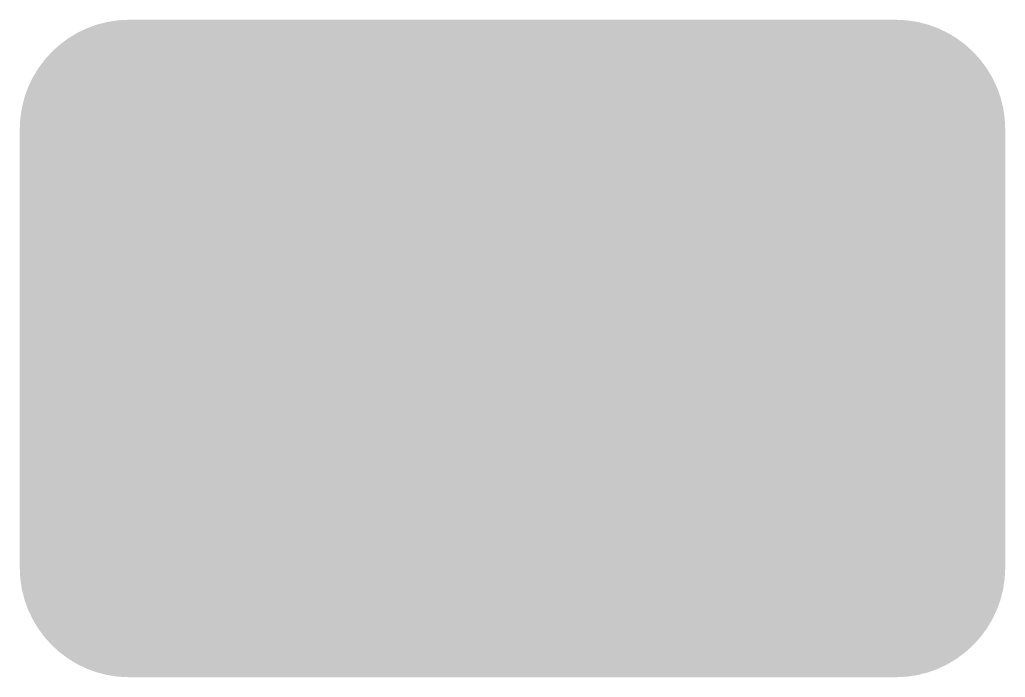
# Model space of a CAD drawing. Header units: inches. Extents: x 0 to 450, y 0 to 300.
import ezdxf

# ---------------------------------------------------------------- set-up
doc = ezdxf.new("R2010")
doc.units = ezdxf.units.IN
doc.header["$MEASUREMENT"] = 0
doc.layers.add('GSCOLORFILL', color=7, linetype='Continuous', lineweight=0)

# ---------------------------------------------------------------- blocks, each defined once
blk = doc.blocks.new('MR-GT-28A')
at = {"layer": 'GSCOLORFILL'}
h = blk.add_hatch(color=255, dxfattribs=at)
h.dxf.hatch_style = 1
edge = h.paths.add_edge_path()
edge.add_line((450, 50), (450, 250))
edge.add_arc((400, 250), 50, 0, 90)
edge.add_line((400, 300), (50, 300))
edge.add_arc((50, 250), 50, 90, 180)
edge.add_line((0, 250), (0, 50))
edge.add_arc((50, 50), 50, 180, 270)
edge.add_line((50, 0), (400, 0))
edge.add_arc((400, 50), 50, 270, 360)
at = {"layer": 'GSCOLORFILL', "linetype": 'Continuous', "true_color": 0x0a0a0a}
h = blk.add_hatch(color=28, dxfattribs=at)
h.paths.add_polyline_path([(50, 292, 0.414214), (8, 250), (8, 50, 0.414214), (50, 8), (400, 8, 0.414214), (442, 50), (442, 250, 0.414214), (400, 292)])
h.paths.add_polyline_path([(400, 276, -0.414214), (426, 250), (426, 50, -0.414214), (400, 24), (50, 24, -0.414214), (24, 50), (24, 250, -0.414214), (50, 276)], flags=16)
h.paths.add_polyline_path([(146.75, 257.5), (154.75, 257.5), (154.75, 237.39), (170.55, 257.5), (180.72, 257.5), (165.57, 238.22), (181.75, 207.5), (172.71, 207.5), (160.16, 231.33), (154.75, 224.44), (154.75, 207.5), (146.75, 207.5)], flags=0)
h.paths.add_polyline_path([(71.72, 166.07, -0.12178), (71.72, 157.43, -0.227614), (65.25, 149.59), (72.25, 125), (64.97, 125), (58.28, 148.5), (51.25, 148.5), (51.25, 125), (44.25, 125), (44.25, 175), (60.32, 175, -0.344881)], flags=0)
h.paths.add_polyline_path([(106.67, 166.92, -0.152381), (106.67, 133.08, -0.735537), (82.33, 133.08, -0.152381), (82.33, 166.92, -0.735537)], flags=0)
h.paths.add_polyline_path([(64.93, 164.39, -0.12178), (64.93, 159.11, -0.344881), (60.32, 155.5), (51.25, 155.5), (51.25, 168), (60.32, 168, -0.344881)], flags=0)
h.paths.add_polyline_path([(99.99, 164.84, -0.152381), (99.99, 135.16, -0.735537), (89.01, 135.16, -0.152381), (89.01, 164.84, -0.735537)], flags=0)
h.paths.add_polyline_path([(119.25, 175), (126.25, 175), (126.25, 138.12, 1), (140.25, 138.12), (140.25, 175), (147.25, 175), (147.25, 138.12, -1), (119.25, 138.12)], flags=0)
h.paths.add_polyline_path([(190.25, 257.5), (221.25, 257.5), (221.25, 249.5), (198.25, 249.5), (198.25, 237.5), (212.79, 237.5), (212.79, 229.5), (198.25, 229.5), (198.25, 215.5), (221.25, 215.5), (221.25, 207.5), (190.25, 207.5)], flags=0)
h.paths.add_polyline_path([(158.25, 175), (165.16, 175), (179.25, 144.79), (179.25, 175), (186.25, 175), (186.25, 125), (180.75, 125), (165.25, 158.25), (165.25, 125), (158.25, 125)], flags=0)
h.paths.add_polyline_path([(229.75, 257.5), (260.75, 257.5), (260.75, 249.5), (237.75, 249.5), (237.75, 237.5), (252.29, 237.5), (252.29, 229.5), (237.75, 229.5), (237.75, 215.5), (260.75, 215.5), (260.75, 207.5), (229.75, 207.5)], flags=0)
h.paths.add_polyline_path([(197.25, 175), (209.99, 175, -0.348682), (223.62, 164.18, -0.114899), (223.62, 135.82, -0.348682), (209.99, 125), (197.25, 125)], flags=0)
h.paths.add_polyline_path([(204.25, 168), (209.99, 168, -0.348682), (216.8, 162.59, -0.114899), (216.8, 137.41, -0.348682), (209.99, 132), (204.25, 132)], flags=0)
h.paths.add_polyline_path([(157.75, 82.52), (150.23, 79.79, 0.674012), (134.49, 80.34, 0.216677), (134.67, 54.26, 0.744414), (149.84, 56.44), (157.75, 55.26, -0.744414), (127.41, 50.9, -0.216677), (127.18, 83.6, -0.674012)], flags=0)
h.paths.add_polyline_path([(269.25, 257.5), (289.25, 257.5, -1), (289.25, 229.5), (277.25, 229.5), (277.25, 207.5), (269.25, 207.5)], flags=0)
h.paths.add_polyline_path([(243.75, 175), (250.75, 175), (263.25, 125), (256.03, 125), (252.6, 138.75), (241.9, 138.75), (238.47, 125), (231.25, 125)], flags=0)
h.paths.add_polyline_path([(168.75, 92.5), (176.75, 92.5), (176.75, 50.5), (199.75, 50.5), (199.75, 42.5), (168.75, 42.5)], flags=0)
h.paths.add_polyline_path([(277.25, 249.5), (289.25, 249.5, -1), (289.25, 237.5), (277.25, 237.5)], flags=0)
h.paths.add_polyline_path([(247.25, 160.14), (250.85, 145.75), (243.65, 145.75)], flags=0)
h.paths.add_polyline_path([(270.25, 175), (286.25, 175, -0.333333), (296.81, 167.08, -0.142857), (296.81, 157.42, -0.186129), (292.01, 151.13, -0.16707), (296.8, 145.82, -0.204656), (296.8, 131.68, -0.300336), (286.69, 125), (270.25, 125)], flags=0)
h.paths.add_polyline_path([(207.25, 92.5), (238.25, 92.5), (238.25, 84.5), (215.25, 84.5), (215.25, 72.5), (229.79, 72.5), (229.79, 64.5), (215.25, 64.5), (215.25, 50.5), (238.25, 50.5), (238.25, 42.5), (207.25, 42.5)], flags=0)
h.paths.add_polyline_path([(277.25, 168), (286.25, 168, -0.333333), (290.09, 165.12, -0.223142), (288.74, 156.51, -0.249069), (285.43, 154.75), (277.25, 154.75)], flags=0)
h.paths.add_polyline_path([(277.25, 147.75), (285.15, 147.75, -0.196262), (287.95, 146.61, -0.309155), (290.37, 134.43, -0.300336), (286.69, 132), (277.25, 132)], flags=0)
h.paths.add_polyline_path([(332.67, 166.92, -0.152381), (332.67, 133.08, -0.735537), (308.33, 133.08, -0.152381), (308.33, 166.92, -0.735537)], flags=0)
h.paths.add_polyline_path([(259.25, 92.5), (267.75, 92.5), (284.75, 42.5), (276.3, 42.5), (271.63, 56.25), (255.37, 56.25), (250.7, 42.5), (242.25, 42.5)], flags=0)
h.paths.add_polyline_path([(325.99, 164.84, -0.152381), (325.99, 135.16, -0.735537), (315.01, 135.16, -0.152381), (315.01, 164.84, -0.735537)], flags=0)
h.paths.add_polyline_path([(263.5, 80.15), (268.91, 64.25), (258.09, 64.25)], flags=0)
h.paths.add_polyline_path([(292.25, 92.5), (311.24, 92.5, -0.78814), (317.6, 66.03), (326.25, 42.5), (317.73, 42.5), (309.64, 64.5), (300.25, 64.5), (300.25, 42.5), (292.25, 42.5)], flags=0)
h.paths.add_polyline_path([(345.25, 175), (352.25, 175), (352.25, 138.12, 1), (366.25, 138.12), (366.25, 175), (373.25, 175), (373.25, 138.12, -1), (345.25, 138.12)], flags=0)
h.paths.add_polyline_path([(300.25, 84.5), (311.24, 84.5, -1), (311.24, 72.5), (300.25, 72.5)], flags=0)
h.paths.add_polyline_path([(380.25, 175), (405.75, 175), (405.75, 168), (396.5, 168), (396.5, 125), (389.5, 125), (389.5, 168), (380.25, 168)], flags=0)
for points in [[(154.75, 207.5), (154.75, 224.44), (160.16, 231.33), (172.71, 207.5), (181.75, 207.5), (165.57, 238.22), (180.72, 257.5), (170.55, 257.5), (154.75, 237.39), (154.75, 257.5), (146.75, 257.5), (146.75, 207.5)], [(221.25, 249.5), (198.25, 249.5), (198.25, 237.5), (212.79, 237.5), (212.79, 229.5), (198.25, 229.5), (198.25, 215.5), (221.25, 215.5), (221.25, 207.5), (190.25, 207.5), (190.25, 257.5), (221.25, 257.5)], [(260.75, 249.5), (237.75, 249.5), (237.75, 237.5), (252.29, 237.5), (252.29, 229.5), (237.75, 229.5), (237.75, 215.5), (260.75, 215.5), (260.75, 207.5), (229.75, 207.5), (229.75, 257.5), (260.75, 257.5)], [(289.25, 249.5, -1), (289.25, 237.5), (277.25, 237.5), (277.25, 229.5), (289.25, 229.5, 1), (289.25, 257.5), (269.25, 257.5), (269.25, 207.5), (277.25, 207.5), (277.25, 249.5)], [(99.99, 135.16, -0.328043), (94.5, 131.12), (94.5, 124.12, 0.328109), (106.67, 133.08, 0.152381), (106.67, 166.92, 0.735537), (82.33, 166.92, 0.152381), (82.33, 133.08, 0.328163), (94.5, 124.12), (94.5, 131.12, -0.328163), (89.01, 135.16, -0.152381), (89.01, 164.84, -0.735537), (99.99, 164.84, -0.152381)], [(325.99, 135.16, -0.328043), (320.5, 131.12), (320.5, 124.12, 0.328109), (332.67, 133.08, 0.152381), (332.67, 166.92, 0.735537), (308.33, 166.92, 0.152381), (308.33, 133.08, 0.328163), (320.5, 124.12), (320.5, 131.12, -0.328163), (315.01, 135.16, -0.152381), (315.01, 164.84, -0.735537), (325.99, 164.84, -0.152381)], [(60.32, 168, -0.344881), (64.93, 164.39, -0.12178), (64.93, 159.11, -0.344881), (60.32, 155.5), (51.25, 155.5), (51.25, 148.5), (58.28, 148.5), (64.97, 125), (72.25, 125), (65.25, 149.59, 0.227614), (71.72, 157.43, 0.12178), (71.72, 166.07, 0.344881), (60.32, 175), (44.25, 175), (44.25, 125), (51.25, 125), (51.25, 168)], [(140.25, 138.12, -1), (126.25, 138.12), (126.25, 175), (119.25, 175), (119.25, 138.12, 1), (147.25, 138.12), (147.25, 175), (140.25, 175)], [(165.16, 175), (158.25, 175), (158.25, 125), (165.25, 125), (165.25, 158.25), (180.75, 125), (186.25, 125), (186.25, 175), (179.25, 175), (179.25, 144.79)], [(216.8, 162.59, -0.114899), (216.8, 137.41, -0.348682), (209.99, 132), (204.25, 132), (204.25, 125), (209.99, 125, 0.348682), (223.62, 135.82, 0.114899), (223.62, 164.18, 0.348682), (209.99, 175), (197.25, 175), (197.25, 125), (204.25, 125), (204.25, 168), (209.99, 168, -0.348682)], [(250.75, 175), (243.75, 175), (231.25, 125), (238.47, 125), (241.9, 138.75), (247.25, 138.75), (247.25, 145.75), (243.65, 145.75), (247.25, 160.14), (250.85, 145.75), (247.25, 145.75), (247.25, 138.75), (252.6, 138.75), (256.03, 125), (263.25, 125)], [(286.25, 168, -0.333333), (290.09, 165.12, -0.223142), (288.74, 156.51, -0.249069), (285.43, 154.75), (277.25, 154.75), (277.25, 175), (270.25, 175), (270.25, 125), (277.25, 125), (277.25, 147.75), (285.15, 147.75, -0.196262), (287.95, 146.61, -0.309155), (290.37, 134.43, -0.300336), (286.69, 132), (277.25, 132), (277.25, 125), (286.69, 125, 0.300336), (296.8, 131.68, 0.204656), (296.8, 145.82, 0.16707), (292.01, 151.13, 0.186129), (296.81, 157.42, 0.142857), (296.81, 167.08, 0.333333), (286.25, 175), (277.25, 175), (277.25, 168)], [(366.25, 138.12, -1), (352.25, 138.12), (352.25, 175), (345.25, 175), (345.25, 138.12, 1), (373.25, 138.12), (373.25, 175), (366.25, 175)], [(389.5, 168), (380.25, 168), (380.25, 175), (405.75, 175), (405.75, 168), (396.5, 168), (396.5, 125), (389.5, 125)], [(150.23, 79.79), (157.75, 82.52, 0.674012), (127.18, 83.6, 0.216677), (127.41, 50.9, 0.744414), (157.75, 55.26), (149.84, 56.44, -0.744414), (134.67, 54.26, -0.216677), (134.49, 80.34, -0.674012)], [(176.75, 50.5), (199.75, 50.5), (199.75, 42.5), (168.75, 42.5), (168.75, 92.5), (176.75, 92.5)], [(238.25, 84.5), (215.25, 84.5), (215.25, 72.5), (229.79, 72.5), (229.79, 64.5), (215.25, 64.5), (215.25, 50.5), (238.25, 50.5), (238.25, 42.5), (207.25, 42.5), (207.25, 92.5), (238.25, 92.5)], [(242.25, 42.5), (259.25, 92.5), (267.75, 92.5), (284.75, 42.5), (276.3, 42.5), (263.5, 80.15), (258.09, 64.25), (268.9, 64.25), (271.62, 56.25), (255.37, 56.25), (250.7, 42.5)]]:
    blk.add_hatch(color=28, dxfattribs=at).paths.add_polyline_path(points)
h = blk.add_hatch(color=28, dxfattribs=at)
edge = h.paths.add_edge_path(flags=16)
edge.add_line((300.25, 84.5), (300.25, 72.5))
edge.add_line((300.25, 72.5), (311.24, 72.5))
edge.add_arc((311.24, 78.5), 6, 270, 450)
edge.add_line((311.24, 84.5), (300.25, 84.5))
edge = h.paths.add_edge_path()
edge.add_line((300.25, 42.5), (300.25, 64.5))
edge.add_line((300.25, 64.5), (309.64, 64.5))
edge.add_line((309.64, 64.5), (317.73, 42.5))
edge.add_line((317.73, 42.5), (326.25, 42.5))
edge.add_line((326.25, 42.5), (317.6, 66.03))
edge.add_arc((311.24, 78.5), 14, 297.0278, 450)
edge.add_line((311.24, 92.5), (292.25, 92.5))
edge.add_line((292.25, 92.5), (292.25, 42.5))
edge.add_line((292.25, 42.5), (300.25, 42.5))

msp = doc.modelspace()

# ---------------------------------------------------------------- block references
msp.add_blockref('MR-GT-28A', (0, 0))

doc.saveas('drawing.dxf')
